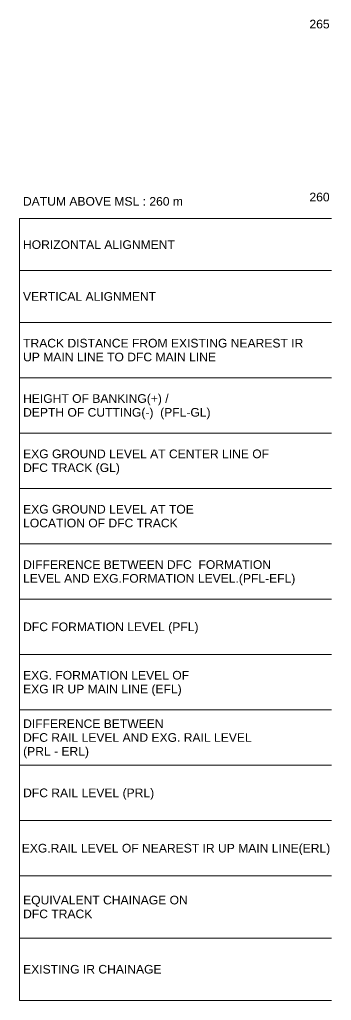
# Model space of a CAD drawing. Header units: metres. Extents: x -95 to 17505, y -5428 to -4875.
# Drawn here: x 4905 to 4995, y -5231 to -4947.5 of the extents above; entities that cross this region are included whole.
import ezdxf
from ezdxf.enums import TextEntityAlignment as Align

# ---------------------------------------------------------------- set-up
doc = ezdxf.new("R2010")
doc.units = ezdxf.units.M
doc.header["$MEASUREMENT"] = 0
for name, color, linetype, lineweight in [('LS DATUM', 7, 'Continuous', 0), ('LS DATUM Y', 7, 'Continuous', 0), ('LS DIFF. EXG.RL & PRO. RL', 10, 'Continuous', 0), ('LS DIFF. PFL & EFL', 10, 'Continuous', 0), ('LS EXG. FL', 7, 'Continuous', 0), ('LS EXG. GL', 7, 'Continuous', 0), ('LS EXG. GL AT PRO. TOE', 7, 'Continuous', 0), ('LS EXG. IR CH', 7, 'Continuous', 0), ('LS EXG. RL', 7, 'Continuous', 0), ('LS FRAME', 7, 'Continuous', 0), ('LS HORIZONTAL ALIGNMENT', 10, 'Continuous', 0), ('LS PRO. CUT & FILL', 10, 'Continuous', 0), ('LS PRO. DFCC CH', 10, 'Continuous', 0), ('LS PRO. FL', 10, 'Continuous', 0), ('LS PRO. RL', 10, 'Continuous', 0), ("LS TRACK CENTER's", 10, 'Continuous', 0), ('LS VERTICAL ALIGNMENT', 10, 'Continuous', 0)]:
    doc.layers.add(name, color=color, linetype=linetype, lineweight=lineweight)
doc.styles.add('Style-Arial', font='arial.ttf')
doc.styles.add('StyleArial', font='arial.ttf')

msp = doc.modelspace()

# ---------------------------------------------------------------- linework, layer by layer
at = {"layer": 'LS FRAME'}
for points in [[(4995, -5231), (4905, -5231), (4905, -5005)], [(4905, -5005), (4995, -5005)], [(4995, -5020), (4905, -5020)], [(4995, -5035), (4905, -5035)], [(4995, -5051), (4905, -5051)], [(4905, -5051), (4995, -5051)], [(4995, -5067), (4905, -5067)], [(4905, -5067), (4995, -5067)], [(4995, -5083), (4905, -5083)], [(4905, -5083), (4995, -5083)], [(4995, -5099), (4905, -5099)], [(4995, -5115), (4905, -5115)], [(4905, -5115), (4995, -5115)], [(4995, -5131), (4905, -5131)], [(4905, -5131), (4995, -5131)], [(4995, -5147), (4905, -5147)], [(4905, -5147), (4995, -5147)], [(4995, -5163), (4905, -5163)], [(4905, -5163), (4995, -5163)], [(4995, -5179), (4905, -5179)], [(4995, -5195), (4905, -5195)], [(4995, -5213), (4905, -5213)]]:
    msp.add_lwpolyline(points, dxfattribs=at)

# ---------------------------------------------------------------- texts
at = {"layer": 'LS DATUM', "color": 7, "style": 'StyleArial'}
msp.add_text('DATUM ABOVE MSL : 260 m', height=2.5, rotation=0, dxfattribs=at).set_placement((4905.97, -5000), align=Align.MIDDLE_LEFT)
at = {"layer": 'LS DATUM Y', "color": 7, "lineweight": 0, "style": 'Style-Arial'}
for s, p in [('265', (4994.5, -4950)), ('260', (4994.5, -5000))]:
    msp.add_text(s, height=2.5, dxfattribs=at).set_placement(p, align=Align.RIGHT)
at = {"layer": 'LS DIFF. EXG.RL & PRO. RL', "color": 10, "style": 'StyleArial'}
for s, p in [('DIFFERENCE BETWEEN ', (4906, -5151)), ('DFC RAIL LEVEL AND EXG. RAIL LEVEL ', (4906, -5155)), ('(PRL - ERL)', (4906, -5159))]:
    msp.add_text(s, height=2.5, rotation=0, dxfattribs=at).set_placement(p, align=Align.MIDDLE_LEFT)
at = {"layer": 'LS DIFF. PFL & EFL', "color": 10, "style": 'StyleArial'}
for s, p in [('DIFFERENCE BETWEEN DFC  FORMATION ', (4906, -5105)), ('LEVEL AND EXG.FORMATION LEVEL.(PFL-EFL)', (4906, -5109))]:
    msp.add_text(s, height=2.5, rotation=0, dxfattribs=at).set_placement(p, align=Align.MIDDLE_LEFT)
at = {"layer": 'LS EXG. FL', "style": 'StyleArial'}
for s, p in [('EXG. FORMATION LEVEL OF', (4906, -5137)), ('EXG IR UP MAIN LINE (EFL)', (4906, -5141))]:
    msp.add_text(s, height=2.5, rotation=0, dxfattribs=at).set_placement(p, align=Align.MIDDLE_LEFT)
at = {"layer": 'LS EXG. GL', "color": 7, "style": 'StyleArial'}
for s, p in [('EXG GROUND LEVEL AT CENTER LINE OF ', (4906, -5073)), ('DFC TRACK (GL)', (4906, -5077))]:
    msp.add_text(s, height=2.5, rotation=0, dxfattribs=at).set_placement(p, align=Align.MIDDLE_LEFT)
at = {"layer": 'LS EXG. GL AT PRO. TOE', "color": 7, "style": 'StyleArial'}
for s, p in [('EXG GROUND LEVEL AT TOE', (4906, -5089)), ('LOCATION OF DFC TRACK', (4906, -5093))]:
    msp.add_text(s, height=2.5, rotation=0, dxfattribs=at).set_placement(p, align=Align.MIDDLE_LEFT)
at = {"layer": 'LS EXG. IR CH', "style": 'StyleArial'}
msp.add_text('EXISTING IR CHAINAGE', height=2.5, rotation=0, dxfattribs=at).set_placement((4906, -5222), align=Align.MIDDLE_LEFT)
at = {"layer": 'LS EXG. RL', "style": 'StyleArial'}
msp.add_text('EXG.RAIL LEVEL OF NEAREST IR UP MAIN LINE(ERL)', height=2.5, rotation=0, dxfattribs=at).set_placement((4905.61, -5187), align=Align.MIDDLE_LEFT)
at = {"layer": 'LS HORIZONTAL ALIGNMENT', "style": 'StyleArial'}
msp.add_text('HORIZONTAL ALIGNMENT', height=2.5, rotation=0, dxfattribs=at).set_placement((4905.97, -5012.5), align=Align.MIDDLE_LEFT)
at = {"layer": 'LS PRO. CUT & FILL', "color": 10, "style": 'StyleArial'}
for s, p in [('HEIGHT OF BANKING(+) /', (4906, -5057)), ('DEPTH OF CUTTING(-)  (PFL-GL)', (4906, -5061))]:
    msp.add_text(s, height=2.5, rotation=0, dxfattribs=at).set_placement(p, align=Align.MIDDLE_LEFT)
at = {"layer": 'LS PRO. DFCC CH', "color": 10, "style": 'Style-Arial'}
for s, p in [('EQUIVALENT CHAINAGE ON ', (4906, -5202)), ('DFC TRACK', (4906, -5206))]:
    msp.add_text(s, height=2.5, rotation=0, dxfattribs=at).set_placement(p, align=Align.MIDDLE_LEFT)
at = {"layer": 'LS PRO. FL', "color": 10, "style": 'StyleArial'}
msp.add_text('DFC FORMATION LEVEL (PFL) ', height=2.5, rotation=0, dxfattribs=at).set_placement((4906, -5123), align=Align.MIDDLE_LEFT)
at = {"layer": 'LS PRO. RL', "color": 10, "style": 'StyleArial'}
msp.add_text('DFC RAIL LEVEL (PRL)', height=2.5, rotation=0, dxfattribs=at).set_placement((4906, -5171), align=Align.MIDDLE_LEFT)
at = {"layer": "LS TRACK CENTER's", "color": 10, "style": 'StyleArial'}
for s, p in [('TRACK DISTANCE FROM EXISTING NEAREST IR ', (4906, -5041)), ('UP MAIN LINE TO DFC MAIN LINE', (4906, -5045))]:
    msp.add_text(s, height=2.5, rotation=0, dxfattribs=at).set_placement(p, align=Align.MIDDLE_LEFT)
at = {"layer": 'LS VERTICAL ALIGNMENT', "style": 'StyleArial'}
msp.add_text('VERTICAL ALIGNMENT', height=2.5, rotation=0, dxfattribs=at).set_placement((4905.97, -5027.5), align=Align.MIDDLE_LEFT)

doc.saveas('drawing.dxf')
